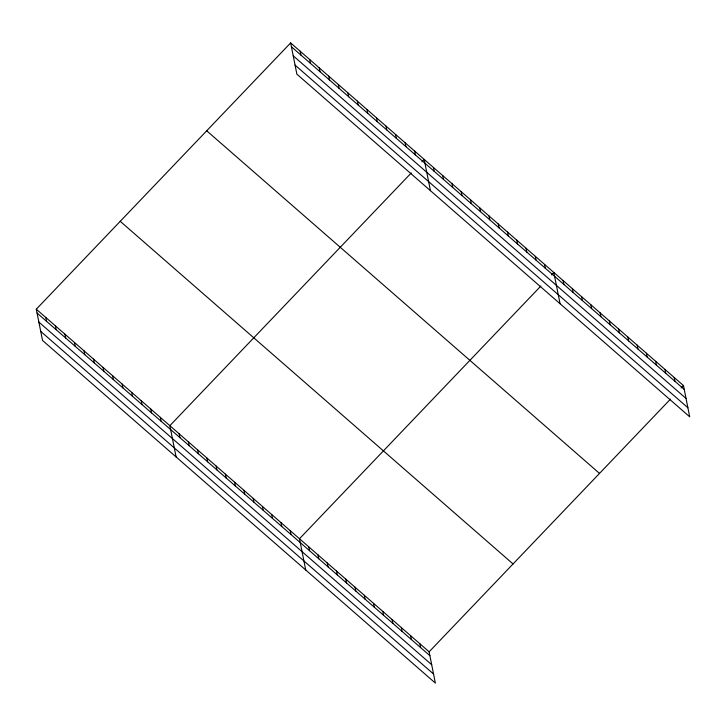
<?xml version="1.0" encoding="UTF-8"?>
<svg xmlns="http://www.w3.org/2000/svg" width="726" height="726" viewBox="0 0 726 726"><rect width="100%" height="100%" fill="white"/><g stroke="black" fill="none" stroke-linecap="round" stroke-linejoin="round"><path stroke-width="1.09" d="M36.3 309.194L429.12 651.821L435.364 683.084L42.544 340.458L36.3 309.194L290.636 42.916L683.456 385.542L689.7 416.806L296.88 74.179L290.636 42.916M411.225 172.988L169.857 425.69L176.109 456.953M421.906 161.807L424.193 159.411L430.445 190.675M540.852 286.053L299.484 538.756L305.737 570.019M551.533 274.873L553.82 272.477L560.073 303.74M429.12 651.821L670.479 399.118M681.16 387.938L683.456 385.542M291.407 46.763L684.219 389.39M293.213 55.811L686.034 398.438M295.074 65.131L687.894 407.758M206.701 130.789L599.522 473.416M120.235 221.321L513.046 563.948M37.071 313.042L429.883 655.669M38.877 322.09L431.698 664.717M40.738 331.41L433.558 674.037M674.191 377.466L674.962 381.313M664.934 369.389L665.706 373.237M655.678 361.312L656.44 365.16M646.412 353.235L647.184 357.083M637.156 345.159L637.927 349.006M627.899 337.082L628.671 340.939M618.634 329.005L619.405 332.862M609.377 320.928L610.149 324.785M600.121 312.852L600.892 316.708M590.864 304.775L591.626 308.632M581.599 296.698L582.37 300.555M572.342 288.63L573.113 292.478M563.086 280.554L563.848 284.401M544.564 264.4L545.335 268.248M535.307 256.323L536.078 260.171M526.041 248.247L526.813 252.094M516.785 240.17L517.556 244.018M507.528 232.093L508.3 235.941M498.263 224.016L499.034 227.864M489.006 215.94L489.778 219.796M479.75 207.863L480.521 211.72M470.493 199.786L471.256 203.643M461.228 191.709L461.999 195.566M451.971 183.633L452.743 187.489M442.715 175.556L443.477 179.413M433.449 167.479L434.221 171.336M414.655 151.09L415.426 154.937M405.117 142.768L405.879 146.616M395.57 134.446L396.342 138.294M386.032 126.124L386.804 129.972M376.495 117.803L377.266 121.65M366.957 109.481L367.728 113.338M357.419 101.159L358.181 105.016M347.872 92.837L348.643 96.694M338.334 84.515L339.106 88.372M328.796 76.203L329.568 80.051M319.259 67.881L320.021 71.729M309.712 59.559L310.483 63.407M419.855 643.744L420.626 647.592M300.174 51.237L300.945 55.085M410.598 635.667L411.37 639.515M401.342 627.591L402.104 631.438M392.076 619.514L392.848 623.362M382.82 611.437L383.591 615.285M373.563 603.36L374.335 607.217M364.298 595.284L365.069 599.141M355.041 587.207L355.813 591.064M345.785 579.13L346.556 582.987M336.528 571.053L337.291 574.91M327.263 562.977L328.034 566.834M318.006 554.9L318.778 558.757M308.75 546.832L309.512 550.68M290.228 530.679L290.999 534.527M280.971 522.602L281.742 526.45M271.705 514.525L272.477 518.373M262.449 506.449L263.22 510.296M253.192 498.372L253.964 502.22M243.936 490.295L244.698 494.143M234.67 482.218L235.442 486.075M225.414 474.142L226.185 477.998M216.157 466.065L216.92 469.922M206.892 457.988L207.663 461.845M197.635 449.911L198.407 453.768M188.379 441.835L189.15 445.691M179.113 433.758L179.885 437.615M160.319 417.368L161.09 421.216M150.781 409.047L151.543 412.894M141.234 400.725L142.006 404.573M131.696 392.403L132.468 396.251M122.159 384.081L122.93 387.929M112.621 375.759L113.392 379.616M103.083 367.438L103.845 371.295M93.536 359.116L94.307 362.973M83.998 350.794L84.77 354.651M74.46 342.481L75.232 346.329M64.923 334.16L65.685 338.007M55.376 325.838L56.147 329.686M45.838 317.516L46.609 321.364"/></g></svg>
